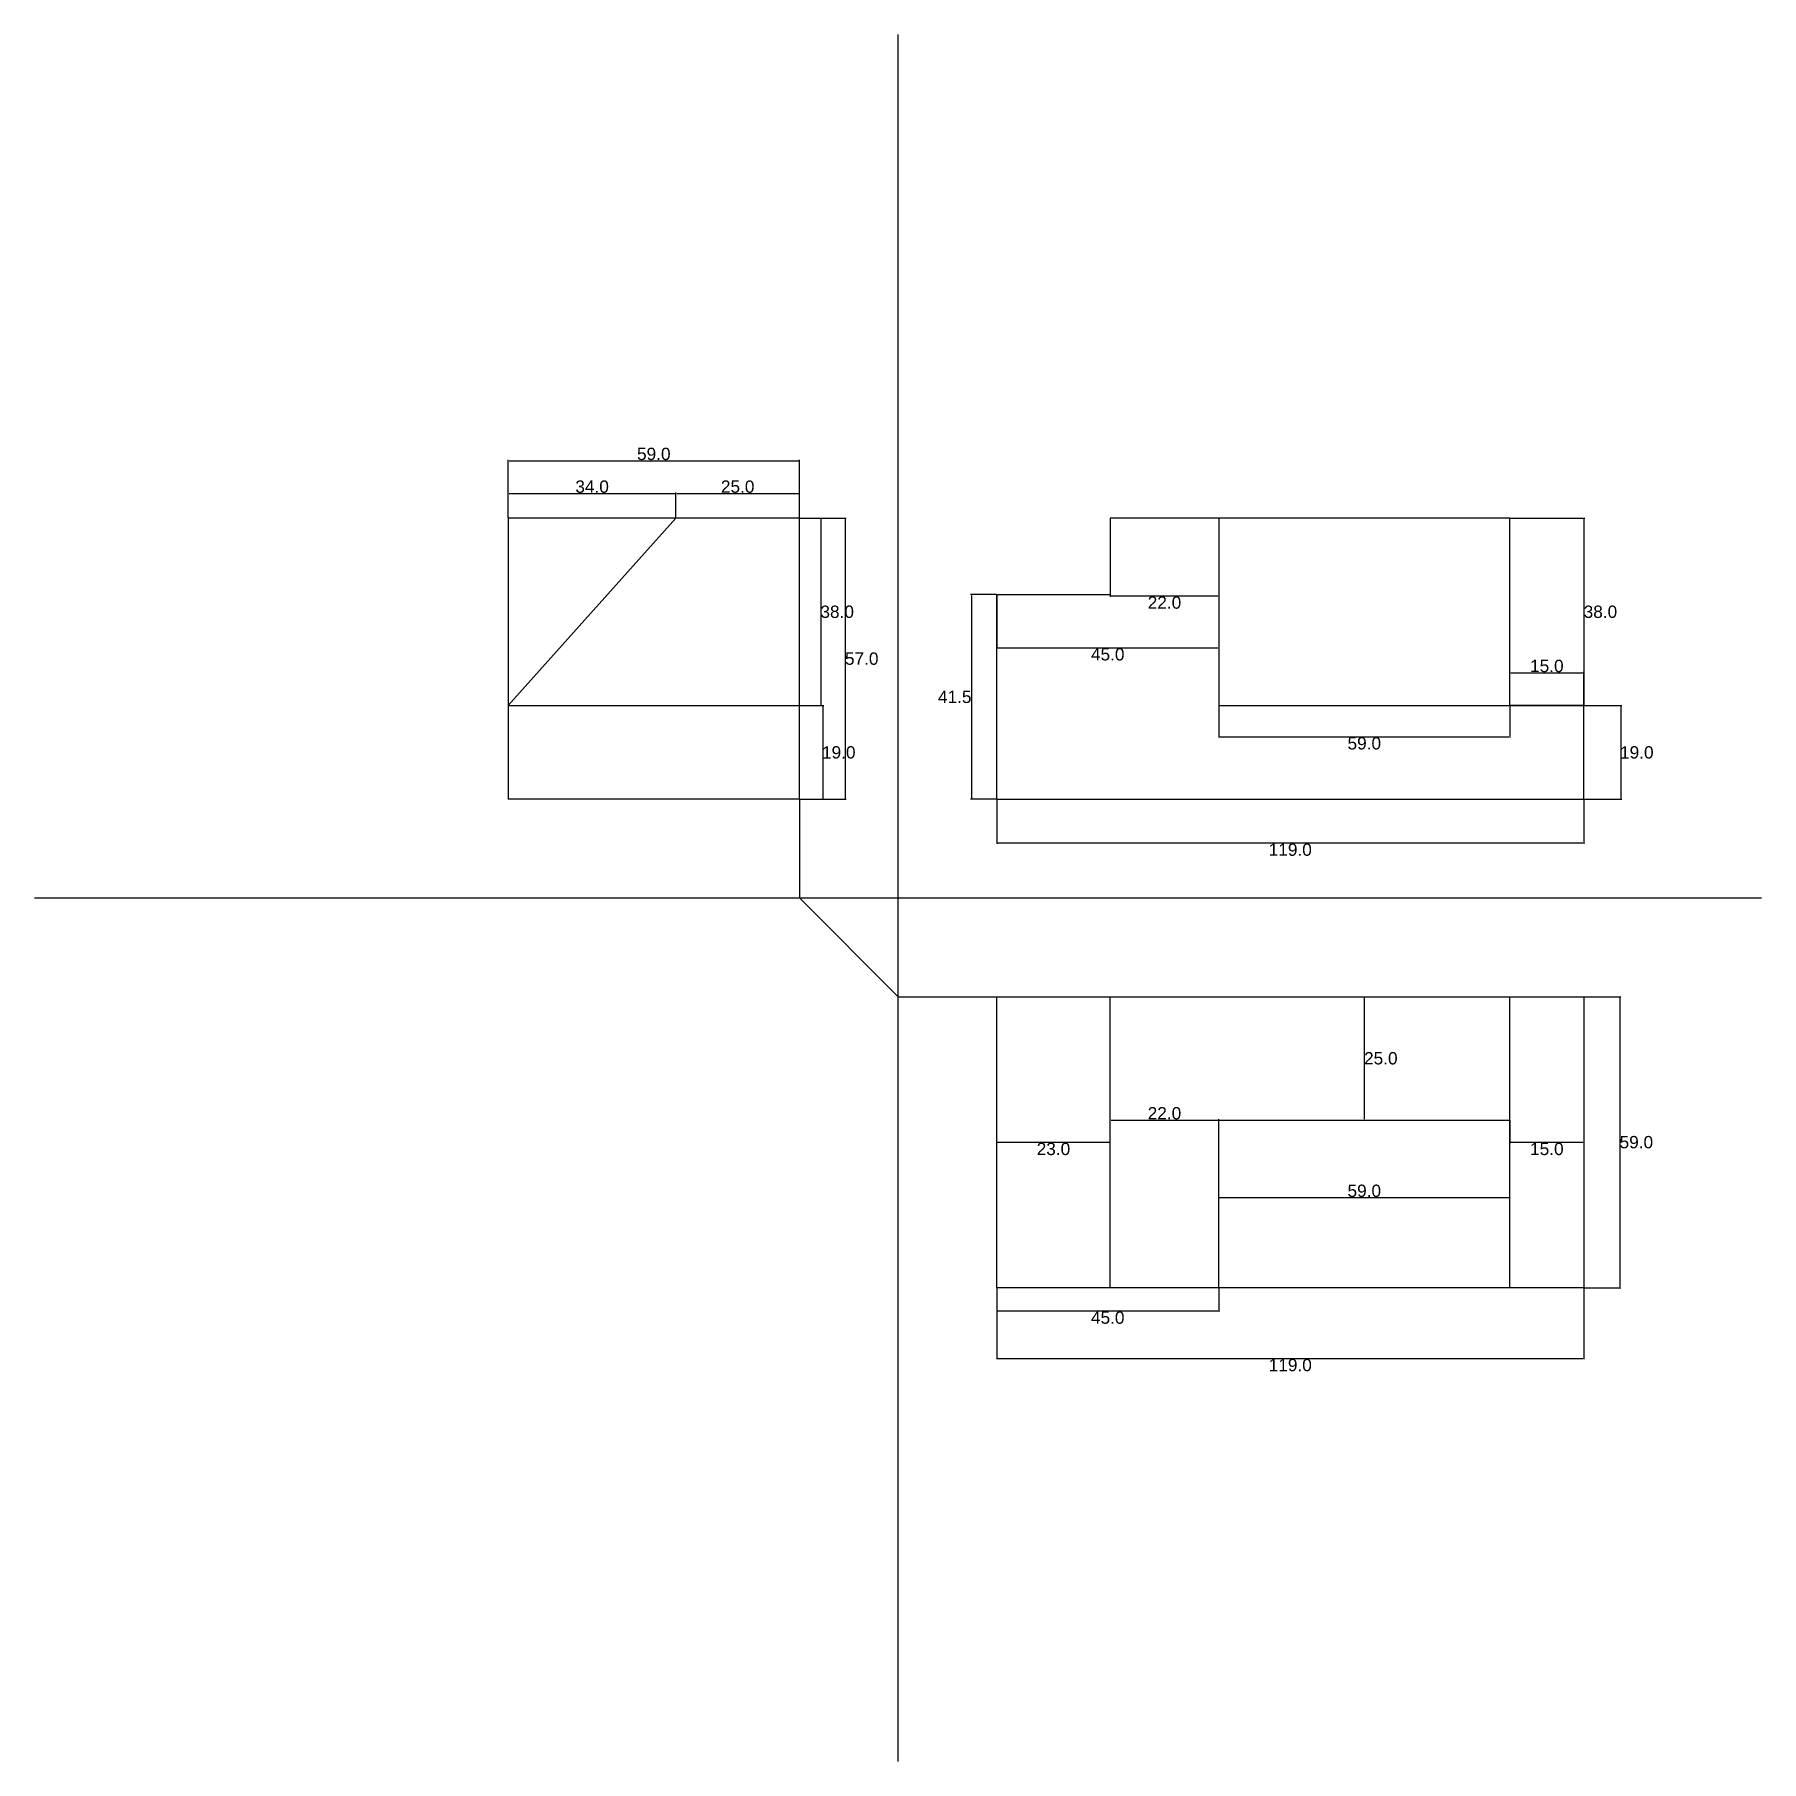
# Model space of a CAD drawing. Header units: inches. Extents: x 1 to 351, y 10 to 360.
import ezdxf

# ---------------------------------------------------------------- set-up
doc = ezdxf.new("R2010")
doc.units = ezdxf.units.IN
doc.header["$MEASUREMENT"] = 0
doc.styles.get("Standard").update_dxf_attribs({"font": 'arial.ttf'})
doc.dimstyles.get("Standard").update_dxf_attribs({"dimtxt": 2.5, "dimasz": 0.18, "dimexe": 0.18, "dimexo": 0.0625, "dimgap": 0.09, "dimtad": 2, "dimtih": 1, "dimtoh": 1, "dimdec": 1, "dimzin": 0, "dimdsep": 46, "dimtxsty": 'Standard', "dimcen": 0.09, "dimclrd": 1, "dimclre": 2, "dimclrt": 3, "dimadec": 0, "dimazin": 0, "dimtfac": 1, "dimtdec": 1, "dimtofl": 0, "dimtmove": 0, "dimatfit": 3, "dimfxl": 1, "dimtolj": 1, "dimtzin": 0, "dimarcsym": 0})

# ---------------------------------------------------------------- blocks, each defined once
blk = doc.blocks.new('*D1')
at = {"color": 2, "lineweight": -2, "transparency": 16777216}
for p, q in [((314.67, 224.46), (322.3, 224.46)), ((314.67, 205.46), (322.3, 205.46))]:
    blk.add_line(p, q, dxfattribs=at)
at = {"color": 1, "lineweight": -2, "transparency": 16777216}
blk.add_line((322.12, 224.28), (322.12, 205.64), dxfattribs=at)
at = {"color": 1, "transparency": 16777216}
for points in [[(322.09, 224.28), (322.15, 224.28), (322.12, 224.46)], [(322.09, 205.64), (322.15, 205.64), (322.12, 205.46)]]:
    blk.add_solid(points, dxfattribs=at)
at = {"layer": 'Defpoints', "color": 0, "transparency": 16777216}
for p in [(314.61, 224.46), (314.61, 205.46), (322.12, 205.46)]:
    blk.add_point(p, dxfattribs=at)
at = {"color": 3, "transparency": 16777216, "insert": (325.34, 214.96), "char_height": 2.5, "attachment_point": 5}
blk.add_mtext('\\A1;19.0', dxfattribs=at)
blk = doc.blocks.new('*D2')
at = {"color": 2, "lineweight": -2, "transparency": 16777216}
for p, q in [((299.61, 224.52), (299.61, 231.28)), ((314.61, 224.52), (314.61, 231.28))]:
    blk.add_line(p, q, dxfattribs=at)
at = {"color": 1, "lineweight": -2, "transparency": 16777216}
blk.add_line((299.79, 231.1), (314.43, 231.1), dxfattribs=at)
at = {"color": 1, "transparency": 16777216}
for points in [[(299.79, 231.13), (299.79, 231.07), (299.61, 231.1)], [(314.43, 231.13), (314.43, 231.07), (314.61, 231.1)]]:
    blk.add_solid(points, dxfattribs=at)
at = {"layer": 'Defpoints', "color": 0, "transparency": 16777216}
for p in [(314.61, 231.1), (299.61, 224.46), (314.61, 224.46)]:
    blk.add_point(p, dxfattribs=at)
at = {"color": 3, "transparency": 16777216, "insert": (307.11, 232.47), "char_height": 2.5, "attachment_point": 5}
blk.add_mtext('\\A1;15.0', dxfattribs=at)
blk = doc.blocks.new('*D3')
at = {"color": 2, "lineweight": -2, "transparency": 16777216}
for p, q in [((299.67, 262.46), (314.82, 262.46)), ((299.67, 224.46), (314.82, 224.46))]:
    blk.add_line(p, q, dxfattribs=at)
at = {"color": 1, "lineweight": -2, "transparency": 16777216}
blk.add_line((314.64, 224.64), (314.64, 262.28), dxfattribs=at)
at = {"color": 1, "transparency": 16777216}
for points in [[(314.61, 262.28), (314.67, 262.28), (314.64, 262.46)], [(314.61, 224.64), (314.67, 224.64), (314.64, 224.46)]]:
    blk.add_solid(points, dxfattribs=at)
at = {"layer": 'Defpoints', "color": 0, "transparency": 16777216}
for p in [(299.61, 262.46), (314.64, 262.46), (299.61, 224.46)]:
    blk.add_point(p, dxfattribs=at)
at = {"color": 3, "transparency": 16777216, "insert": (317.97, 243.46), "char_height": 2.5, "attachment_point": 5}
blk.add_mtext('\\A1;38.0', dxfattribs=at)
blk = doc.blocks.new('*D4')
at = {"color": 2, "lineweight": -2, "transparency": 16777216}
for p, q in [((195.61, 205.4), (195.61, 196.43)), ((314.61, 205.4), (314.61, 196.43))]:
    blk.add_line(p, q, dxfattribs=at)
at = {"color": 1, "lineweight": -2, "transparency": 16777216}
blk.add_line((195.79, 196.61), (314.43, 196.61), dxfattribs=at)
at = {"color": 1, "transparency": 16777216}
for points in [[(195.79, 196.64), (195.79, 196.58), (195.61, 196.61)], [(314.43, 196.64), (314.43, 196.58), (314.61, 196.61)]]:
    blk.add_solid(points, dxfattribs=at)
at = {"layer": 'Defpoints', "color": 0, "transparency": 16777216}
for p in [(195.61, 205.46), (314.61, 205.46), (314.61, 196.61)]:
    blk.add_point(p, dxfattribs=at)
at = {"color": 3, "transparency": 16777216, "insert": (255.11, 195.24), "char_height": 2.5, "attachment_point": 5}
blk.add_mtext('\\A1;119.0', dxfattribs=at)
blk = doc.blocks.new('*D5')
at = {"color": 2, "lineweight": -2, "transparency": 16777216}
for p, q in [((218.61, 246.9), (218.61, 246.51)), ((240.61, 246.9), (240.61, 246.51))]:
    blk.add_line(p, q, dxfattribs=at)
at = {"color": 1, "lineweight": -2, "transparency": 16777216}
blk.add_line((218.79, 246.69), (240.43, 246.69), dxfattribs=at)
at = {"color": 1, "transparency": 16777216}
for points in [[(218.79, 246.72), (218.79, 246.66), (218.61, 246.69)], [(240.43, 246.72), (240.43, 246.66), (240.61, 246.69)]]:
    blk.add_solid(points, dxfattribs=at)
at = {"layer": 'Defpoints', "color": 0, "transparency": 16777216}
for p in [(218.61, 246.96), (240.61, 246.96), (240.61, 246.69)]:
    blk.add_point(p, dxfattribs=at)
at = {"color": 3, "transparency": 16777216, "insert": (229.61, 245.32), "char_height": 2.5, "attachment_point": 5}
blk.add_mtext('\\A1;22.0', dxfattribs=at)
blk = doc.blocks.new('*D6')
at = {"color": 2, "lineweight": -2, "transparency": 16777216}
for p, q in [((195.61, 246.9), (195.61, 236.01)), ((240.61, 246.9), (240.61, 236.01))]:
    blk.add_line(p, q, dxfattribs=at)
at = {"color": 1, "lineweight": -2, "transparency": 16777216}
blk.add_line((195.79, 236.19), (240.43, 236.19), dxfattribs=at)
at = {"color": 1, "transparency": 16777216}
for points in [[(195.79, 236.22), (195.79, 236.16), (195.61, 236.19)], [(240.43, 236.22), (240.43, 236.16), (240.61, 236.19)]]:
    blk.add_solid(points, dxfattribs=at)
at = {"layer": 'Defpoints', "color": 0, "transparency": 16777216}
for p in [(195.61, 246.96), (240.61, 246.96), (240.61, 236.19)]:
    blk.add_point(p, dxfattribs=at)
at = {"color": 3, "transparency": 16777216, "insert": (218.11, 234.83), "char_height": 2.5, "attachment_point": 5}
blk.add_mtext('\\A1;45.0', dxfattribs=at)
blk = doc.blocks.new('*D7')
at = {"color": 2, "lineweight": -2, "transparency": 16777216}
for p, q in [((195.54, 246.96), (190.31, 246.96)), ((195.54, 205.46), (190.31, 205.46))]:
    blk.add_line(p, q, dxfattribs=at)
at = {"color": 1, "lineweight": -2, "transparency": 16777216}
blk.add_line((190.49, 246.78), (190.49, 205.64), dxfattribs=at)
at = {"color": 1, "transparency": 16777216}
for points in [[(190.46, 246.78), (190.52, 246.78), (190.49, 246.96)], [(190.46, 205.64), (190.52, 205.64), (190.49, 205.46)]]:
    blk.add_solid(points, dxfattribs=at)
at = {"layer": 'Defpoints', "color": 0, "transparency": 16777216}
for p in [(195.61, 246.96), (190.49, 205.46), (195.61, 205.46)]:
    blk.add_point(p, dxfattribs=at)
at = {"color": 3, "transparency": 16777216, "insert": (187.1, 226.21), "char_height": 2.5, "attachment_point": 5}
blk.add_mtext('\\A1;41.5', dxfattribs=at)
blk = doc.blocks.new('*D8')
at = {"color": 2, "lineweight": -2, "transparency": 16777216}
for p, q in [((240.61, 224.4), (240.61, 217.97)), ((299.61, 224.4), (299.61, 217.97))]:
    blk.add_line(p, q, dxfattribs=at)
at = {"color": 1, "lineweight": -2, "transparency": 16777216}
blk.add_line((240.79, 218.15), (299.43, 218.15), dxfattribs=at)
at = {"color": 1, "transparency": 16777216}
for points in [[(240.79, 218.18), (240.79, 218.12), (240.61, 218.15)], [(299.43, 218.18), (299.43, 218.12), (299.61, 218.15)]]:
    blk.add_solid(points, dxfattribs=at)
at = {"layer": 'Defpoints', "color": 0, "transparency": 16777216}
for p in [(240.61, 224.46), (299.61, 224.46), (299.61, 218.15)]:
    blk.add_point(p, dxfattribs=at)
at = {"color": 3, "transparency": 16777216, "insert": (270.11, 216.79), "char_height": 2.5, "attachment_point": 5}
blk.add_mtext('\\A1;59.0', dxfattribs=at)
blk = doc.blocks.new('*D9')
at = {"color": 2, "lineweight": -2, "transparency": 16777216}
for p, q in [((155.67, 262.46), (165.09, 262.46)), ((155.67, 205.46), (165.09, 205.46))]:
    blk.add_line(p, q, dxfattribs=at)
at = {"color": 1, "lineweight": -2, "transparency": 16777216}
blk.add_line((164.91, 262.28), (164.91, 205.64), dxfattribs=at)
at = {"color": 1, "transparency": 16777216}
for points in [[(164.88, 262.28), (164.94, 262.28), (164.91, 262.46)], [(164.88, 205.64), (164.94, 205.64), (164.91, 205.46)]]:
    blk.add_solid(points, dxfattribs=at)
at = {"layer": 'Defpoints', "color": 0, "transparency": 16777216}
for p in [(155.61, 262.46), (155.61, 205.46), (164.91, 205.46)]:
    blk.add_point(p, dxfattribs=at)
at = {"color": 3, "transparency": 16777216, "insert": (168.25, 233.96), "char_height": 2.5, "attachment_point": 5}
blk.add_mtext('\\A1;57.0', dxfattribs=at)
blk = doc.blocks.new('*D10')
at = {"color": 2, "lineweight": -2, "transparency": 16777216}
for p, q in [((155.67, 262.46), (160.13, 262.46)), ((155.67, 224.46), (160.13, 224.46))]:
    blk.add_line(p, q, dxfattribs=at)
at = {"color": 1, "lineweight": -2, "transparency": 16777216}
blk.add_line((159.95, 262.28), (159.95, 224.64), dxfattribs=at)
at = {"color": 1, "transparency": 16777216}
for points in [[(159.92, 262.28), (159.98, 262.28), (159.95, 262.46)], [(159.92, 224.64), (159.98, 224.64), (159.95, 224.46)]]:
    blk.add_solid(points, dxfattribs=at)
at = {"layer": 'Defpoints', "color": 0, "transparency": 16777216}
for p in [(155.61, 262.46), (155.61, 224.46), (159.95, 224.46)]:
    blk.add_point(p, dxfattribs=at)
at = {"color": 3, "transparency": 16777216, "insert": (163.28, 243.46), "char_height": 2.5, "attachment_point": 5}
blk.add_mtext('\\A1;38.0', dxfattribs=at)
blk = doc.blocks.new('*D13')
at = {"color": 2, "lineweight": -2, "transparency": 16777216}
for p, q in [((155.67, 224.46), (160.56, 224.46)), ((155.67, 205.46), (160.56, 205.46))]:
    blk.add_line(p, q, dxfattribs=at)
at = {"color": 1, "lineweight": -2, "transparency": 16777216}
blk.add_line((160.38, 224.28), (160.38, 205.64), dxfattribs=at)
at = {"color": 1, "transparency": 16777216}
for points in [[(160.35, 224.28), (160.41, 224.28), (160.38, 224.46)], [(160.35, 205.64), (160.41, 205.64), (160.38, 205.46)]]:
    blk.add_solid(points, dxfattribs=at)
at = {"layer": 'Defpoints', "color": 0, "transparency": 16777216}
for p in [(155.61, 224.46), (155.61, 205.46), (160.38, 205.46)]:
    blk.add_point(p, dxfattribs=at)
at = {"color": 3, "transparency": 16777216, "insert": (163.6, 214.96), "char_height": 2.5, "attachment_point": 5}
blk.add_mtext('\\A1;19.0', dxfattribs=at)
blk = doc.blocks.new('*D14')
at = {"color": 2, "lineweight": -2, "transparency": 16777216}
for p, q in [((130.61, 262.52), (130.61, 267.64)), ((155.61, 262.52), (155.61, 267.64))]:
    blk.add_line(p, q, dxfattribs=at)
at = {"color": 1, "lineweight": -2, "transparency": 16777216}
blk.add_line((130.79, 267.46), (155.43, 267.46), dxfattribs=at)
at = {"color": 1, "transparency": 16777216}
for points in [[(130.79, 267.49), (130.79, 267.43), (130.61, 267.46)], [(155.43, 267.49), (155.43, 267.43), (155.61, 267.46)]]:
    blk.add_solid(points, dxfattribs=at)
at = {"layer": 'Defpoints', "color": 0, "transparency": 16777216}
for p in [(155.61, 267.46), (130.61, 262.46), (155.61, 262.46)]:
    blk.add_point(p, dxfattribs=at)
at = {"color": 3, "transparency": 16777216, "insert": (143.11, 268.82), "char_height": 2.5, "attachment_point": 5}
blk.add_mtext('\\A1;25.0', dxfattribs=at)
blk = doc.blocks.new('*D15')
at = {"color": 2, "lineweight": -2, "transparency": 16777216}
for p, q in [((96.61, 262.52), (96.61, 267.64)), ((130.61, 262.52), (130.61, 267.64))]:
    blk.add_line(p, q, dxfattribs=at)
at = {"color": 1, "lineweight": -2, "transparency": 16777216}
blk.add_line((96.79, 267.46), (130.43, 267.46), dxfattribs=at)
at = {"color": 1, "transparency": 16777216}
for points in [[(96.79, 267.49), (96.79, 267.43), (96.61, 267.46)], [(130.43, 267.49), (130.43, 267.43), (130.61, 267.46)]]:
    blk.add_solid(points, dxfattribs=at)
at = {"layer": 'Defpoints', "color": 0, "transparency": 16777216}
for p in [(130.61, 267.46), (96.61, 262.46), (130.61, 262.46)]:
    blk.add_point(p, dxfattribs=at)
at = {"color": 3, "transparency": 16777216, "insert": (113.61, 268.82), "char_height": 2.5, "attachment_point": 5}
blk.add_mtext('\\A1;34.0', dxfattribs=at)
blk = doc.blocks.new('*D16')
at = {"color": 2, "lineweight": -2, "transparency": 16777216}
for p, q in [((96.61, 262.52), (96.61, 274.26)), ((155.61, 262.52), (155.61, 274.26))]:
    blk.add_line(p, q, dxfattribs=at)
at = {"color": 1, "lineweight": -2, "transparency": 16777216}
blk.add_line((96.79, 274.08), (155.43, 274.08), dxfattribs=at)
at = {"color": 1, "transparency": 16777216}
for points in [[(96.79, 274.11), (96.79, 274.05), (96.61, 274.08)], [(155.43, 274.11), (155.43, 274.05), (155.61, 274.08)]]:
    blk.add_solid(points, dxfattribs=at)
at = {"layer": 'Defpoints', "color": 0, "transparency": 16777216}
for p in [(155.61, 274.08), (96.61, 262.46), (155.61, 262.46)]:
    blk.add_point(p, dxfattribs=at)
at = {"color": 3, "transparency": 16777216, "insert": (126.11, 275.45), "char_height": 2.5, "attachment_point": 5}
blk.add_mtext('\\A1;59.0', dxfattribs=at)
blk = doc.blocks.new('*D17')
at = {"color": 2, "lineweight": -2, "transparency": 16777216}
for p, q in [((195.61, 106.4), (195.61, 91.97)), ((314.61, 106.4), (314.61, 91.97))]:
    blk.add_line(p, q, dxfattribs=at)
at = {"color": 1, "lineweight": -2, "transparency": 16777216}
blk.add_line((195.79, 92.15), (314.43, 92.15), dxfattribs=at)
at = {"color": 1, "transparency": 16777216}
for points in [[(195.79, 92.18), (195.79, 92.12), (195.61, 92.15)], [(314.43, 92.18), (314.43, 92.12), (314.61, 92.15)]]:
    blk.add_solid(points, dxfattribs=at)
at = {"layer": 'Defpoints', "color": 0, "transparency": 16777216}
for p in [(195.61, 106.46), (314.61, 106.46), (314.61, 92.15)]:
    blk.add_point(p, dxfattribs=at)
at = {"color": 3, "transparency": 16777216, "insert": (255.11, 90.78), "char_height": 2.5, "attachment_point": 5}
blk.add_mtext('\\A1;119.0', dxfattribs=at)
blk = doc.blocks.new('*D22')
at = {"color": 2, "lineweight": -2, "transparency": 16777216}
for p, q in [((255.17, 165.46), (270.29, 165.46)), ((255.17, 140.46), (270.29, 140.46))]:
    blk.add_line(p, q, dxfattribs=at)
at = {"color": 1, "lineweight": -2, "transparency": 16777216}
blk.add_line((270.11, 165.28), (270.11, 140.64), dxfattribs=at)
at = {"color": 1, "transparency": 16777216}
for points in [[(270.08, 165.28), (270.14, 165.28), (270.11, 165.46)], [(270.08, 140.64), (270.14, 140.64), (270.11, 140.46)]]:
    blk.add_solid(points, dxfattribs=at)
at = {"layer": 'Defpoints', "color": 0, "transparency": 16777216}
for p in [(255.11, 165.46), (255.11, 140.46), (270.11, 140.46)]:
    blk.add_point(p, dxfattribs=at)
at = {"color": 3, "transparency": 16777216, "insert": (273.46, 152.96), "char_height": 2.5, "attachment_point": 5}
blk.add_mtext('\\A1;25.0', dxfattribs=at)
blk = doc.blocks.new('*D23')
at = {"color": 2, "lineweight": -2, "transparency": 16777216}
for p, q in [((218.61, 136.02), (218.61, 140.64)), ((240.61, 136.02), (240.61, 140.64))]:
    blk.add_line(p, q, dxfattribs=at)
at = {"color": 1, "lineweight": -2, "transparency": 16777216}
blk.add_line((218.79, 140.46), (240.43, 140.46), dxfattribs=at)
at = {"color": 1, "transparency": 16777216}
for points in [[(218.79, 140.49), (218.79, 140.43), (218.61, 140.46)], [(240.43, 140.49), (240.43, 140.43), (240.61, 140.46)]]:
    blk.add_solid(points, dxfattribs=at)
at = {"layer": 'Defpoints', "color": 0, "transparency": 16777216}
for p in [(240.61, 140.46), (218.61, 135.96), (240.61, 135.96)]:
    blk.add_point(p, dxfattribs=at)
at = {"color": 3, "transparency": 16777216, "insert": (229.61, 141.82), "char_height": 2.5, "attachment_point": 5}
blk.add_mtext('\\A1;22.0', dxfattribs=at)
blk = doc.blocks.new('*D25')
at = {"color": 2, "lineweight": -2, "transparency": 16777216}
for p, q in [((240.61, 123.52), (240.61, 124.91)), ((299.61, 123.52), (299.61, 124.91))]:
    blk.add_line(p, q, dxfattribs=at)
at = {"color": 1, "lineweight": -2, "transparency": 16777216}
blk.add_line((240.79, 124.73), (299.43, 124.73), dxfattribs=at)
at = {"color": 1, "transparency": 16777216}
for points in [[(240.79, 124.76), (240.79, 124.7), (240.61, 124.73)], [(299.43, 124.76), (299.43, 124.7), (299.61, 124.73)]]:
    blk.add_solid(points, dxfattribs=at)
at = {"layer": 'Defpoints', "color": 0, "transparency": 16777216}
for p in [(240.61, 123.46), (299.61, 124.73), (299.61, 123.46)]:
    blk.add_point(p, dxfattribs=at)
at = {"color": 3, "transparency": 16777216, "insert": (270.11, 126.1), "char_height": 2.5, "attachment_point": 5}
blk.add_mtext('\\A1;59.0', dxfattribs=at)
blk = doc.blocks.new('*D26')
at = {"color": 2, "lineweight": -2, "transparency": 16777216}
for p, q in [((299.61, 140.4), (299.61, 135.78)), ((314.61, 140.4), (314.61, 135.78))]:
    blk.add_line(p, q, dxfattribs=at)
at = {"color": 1, "lineweight": -2, "transparency": 16777216}
blk.add_line((299.79, 135.96), (314.43, 135.96), dxfattribs=at)
at = {"color": 1, "transparency": 16777216}
for points in [[(299.79, 135.99), (299.79, 135.93), (299.61, 135.96)], [(314.43, 135.99), (314.43, 135.93), (314.61, 135.96)]]:
    blk.add_solid(points, dxfattribs=at)
at = {"layer": 'Defpoints', "color": 0, "transparency": 16777216}
for p in [(299.61, 140.46), (314.61, 140.46), (314.61, 135.96)]:
    blk.add_point(p, dxfattribs=at)
at = {"color": 3, "transparency": 16777216, "insert": (307.11, 134.59), "char_height": 2.5, "attachment_point": 5}
blk.add_mtext('\\A1;15.0', dxfattribs=at)
blk = doc.blocks.new('*D27')
at = {"color": 2, "lineweight": -2, "transparency": 16777216}
for p, q in [((195.61, 106.4), (195.61, 101.59)), ((240.61, 106.4), (240.61, 101.59))]:
    blk.add_line(p, q, dxfattribs=at)
at = {"color": 1, "lineweight": -2, "transparency": 16777216}
blk.add_line((195.79, 101.77), (240.43, 101.77), dxfattribs=at)
at = {"color": 1, "transparency": 16777216}
for points in [[(195.79, 101.8), (195.79, 101.74), (195.61, 101.77)], [(240.43, 101.8), (240.43, 101.74), (240.61, 101.77)]]:
    blk.add_solid(points, dxfattribs=at)
at = {"layer": 'Defpoints', "color": 0, "transparency": 16777216}
for p in [(195.61, 106.46), (240.61, 106.46), (240.61, 101.77)]:
    blk.add_point(p, dxfattribs=at)
at = {"color": 3, "transparency": 16777216, "insert": (218.11, 100.4), "char_height": 2.5, "attachment_point": 5}
blk.add_mtext('\\A1;45.0', dxfattribs=at)
blk = doc.blocks.new('*D28')
at = {"color": 2, "lineweight": -2, "transparency": 16777216}
for p, q in [((195.61, 136.02), (195.61, 136.14)), ((218.61, 136.02), (218.61, 136.14))]:
    blk.add_line(p, q, dxfattribs=at)
at = {"color": 1, "lineweight": -2, "transparency": 16777216}
blk.add_line((195.79, 135.96), (218.43, 135.96), dxfattribs=at)
at = {"color": 1, "transparency": 16777216}
for points in [[(195.79, 135.99), (195.79, 135.93), (195.61, 135.96)], [(218.43, 135.99), (218.43, 135.93), (218.61, 135.96)]]:
    blk.add_solid(points, dxfattribs=at)
at = {"layer": 'Defpoints', "color": 0, "transparency": 16777216}
for p in [(195.61, 135.96), (218.61, 135.96), (218.61, 135.96)]:
    blk.add_point(p, dxfattribs=at)
at = {"color": 3, "transparency": 16777216, "insert": (207.11, 134.59), "char_height": 2.5, "attachment_point": 5}
blk.add_mtext('\\A1;23.0', dxfattribs=at)
blk = doc.blocks.new('*D29')
at = {"color": 2, "lineweight": -2, "transparency": 16777216}
for p, q in [((314.67, 165.46), (322.09, 165.46)), ((314.67, 106.46), (322.09, 106.46))]:
    blk.add_line(p, q, dxfattribs=at)
at = {"color": 1, "lineweight": -2, "transparency": 16777216}
blk.add_line((321.91, 165.28), (321.91, 106.64), dxfattribs=at)
at = {"color": 1, "transparency": 16777216}
for points in [[(321.88, 165.28), (321.94, 165.28), (321.91, 165.46)], [(321.88, 106.64), (321.94, 106.64), (321.91, 106.46)]]:
    blk.add_solid(points, dxfattribs=at)
at = {"layer": 'Defpoints', "color": 0, "transparency": 16777216}
for p in [(314.61, 165.46), (314.61, 106.46), (321.91, 106.46)]:
    blk.add_point(p, dxfattribs=at)
at = {"color": 3, "transparency": 16777216, "insert": (325.25, 135.96), "char_height": 2.5, "attachment_point": 5}
blk.add_mtext('\\A1;59.0', dxfattribs=at)

msp = doc.modelspace()

# ---------------------------------------------------------------- linework, layer by layer
at = {"color": 32, "true_color": 0xcd6928}
for p, q in [((175.61, 10.46), (175.61, 360.46)), ((0.61, 185.46), (350.61, 185.46))]:
    msp.add_line(p, q, dxfattribs=at)
for p, q in [((130.61, 262.46), (96.61, 262.46)), ((96.61, 262.46), (96.61, 205.46)), ((130.61, 262.46), (96.61, 224.46)), ((155.61, 262.46), (130.61, 262.46)), ((155.61, 205.46), (155.61, 262.46)), ((240.61, 262.46), (218.61, 262.46)), ((218.61, 262.46), (218.61, 246.96)), ((299.61, 262.46), (240.61, 262.46)), ((240.61, 262.46), (240.61, 224.46)), ((299.61, 224.46), (299.61, 262.46)), ((195.61, 205.46), (195.61, 246.96)), ((195.61, 246.96), (218.61, 246.96)), ((96.61, 224.46), (155.61, 224.46)), ((240.61, 224.46), (299.61, 224.46)), ((314.61, 224.46), (299.61, 224.46)), ((314.61, 205.46), (314.61, 224.46)), ((155.61, 205.46), (96.61, 205.46)), ((155.61, 205.46), (155.61, 185.46)), ((195.61, 205.46), (314.61, 205.46)), ((155.61, 185.46), (175.61, 165.46)), ((175.61, 165.46), (195.61, 165.46)), ((195.61, 165.46), (314.61, 165.46)), ((195.61, 106.46), (195.61, 165.46)), ((218.61, 106.46), (218.61, 165.46)), ((299.61, 106.46), (299.61, 165.46)), ((314.61, 165.46), (314.61, 106.46)), ((240.61, 106.46), (240.61, 140.46)), ((240.61, 140.46), (299.61, 140.46)), ((240.61, 106.46), (195.61, 106.46)), ((299.61, 106.46), (240.61, 106.46)), ((314.61, 106.46), (299.61, 106.46))]:
    msp.add_line(p, q)

# ---------------------------------------------------------------- dimensions: what is measured, and where the dimension line sits
for base, p1, p2, picture, middle in [((155.61, 274.08), (96.61, 262.46), (155.61, 262.46), '*D16', (126.11, 275.45)), ((130.61, 267.46), (96.61, 262.46), (130.61, 262.46), '*D15', (113.61, 268.82)), ((155.61, 267.46), (130.61, 262.46), (155.61, 262.46), '*D14', (143.11, 268.82)), ((240.61, 236.19), (195.61, 246.96), (240.61, 246.96), '*D6', (218.11, 234.83)), ((240.61, 246.69), (218.61, 246.96), (240.61, 246.96), '*D5', (229.61, 245.32)), ((314.61, 231.1), (299.61, 224.46), (314.61, 224.46), '*D2', (307.11, 232.47)), ((299.61, 218.15), (240.61, 224.46), (299.61, 224.46), '*D8', (270.11, 216.79)), ((314.61, 196.61), (195.61, 205.46), (314.61, 205.46), '*D4', (255.11, 195.24)), ((240.61, 140.46), (218.61, 135.96), (240.61, 135.96), '*D23', (229.61, 141.82)), ((314.61, 135.96), (299.61, 140.46), (314.61, 140.46), '*D26', (307.11, 134.59)), ((218.61, 135.96), (195.61, 135.96), (218.61, 135.96), '*D28', (207.11, 134.59)), ((314.61, 92.15), (195.61, 106.46), (314.61, 106.46), '*D17', (255.11, 90.78)), ((240.61, 101.77), (195.61, 106.46), (240.61, 106.46), '*D27', (218.11, 100.4))]:
    dim = msp.add_linear_dim(base=base, p1=p1, p2=p2, dimstyle='Standard')
    dim.commit()
    dim.dimension.update_dxf_attribs({"geometry": picture, "text_midpoint": middle})
for base, p1, p2, picture, middle in [((164.91, 205.46), (155.61, 262.46), (155.61, 205.46), '*D9', (168.25, 233.96)), ((159.95, 224.46), (155.61, 262.46), (155.61, 224.46), '*D10', (163.28, 243.46)), ((314.64, 262.46), (299.61, 224.46), (299.61, 262.46), '*D3', (317.97, 243.46)), ((190.49, 205.46), (195.61, 246.96), (195.61, 205.46), '*D7', (187.1, 226.21)), ((160.38, 205.46), (155.61, 224.46), (155.61, 205.46), '*D13', (163.6, 214.96)), ((322.12, 205.46), (314.61, 224.46), (314.61, 205.46), '*D1', (325.34, 214.96)), ((270.11, 140.46), (255.11, 165.46), (255.11, 140.46), '*D22', (273.46, 152.96)), ((321.91, 106.46), (314.61, 165.46), (314.61, 106.46), '*D29', (325.25, 135.96))]:
    dim = msp.add_linear_dim(base=base, p1=p1, p2=p2, angle=90, dimstyle='Standard')
    dim.commit()
    dim.dimension.update_dxf_attribs({"geometry": picture, "text_midpoint": middle})
dim = msp.add_linear_dim(base=(299.61, 124.73), p1=(240.61, 123.46), p2=(299.61, 123.46), dimstyle='Standard')
dim.commit()
dim.dimension.update_dxf_attribs({"geometry": '*D25', "text_midpoint": (270.11, 124.73), "dimtype": 160})

doc.saveas('drawing.dxf')
